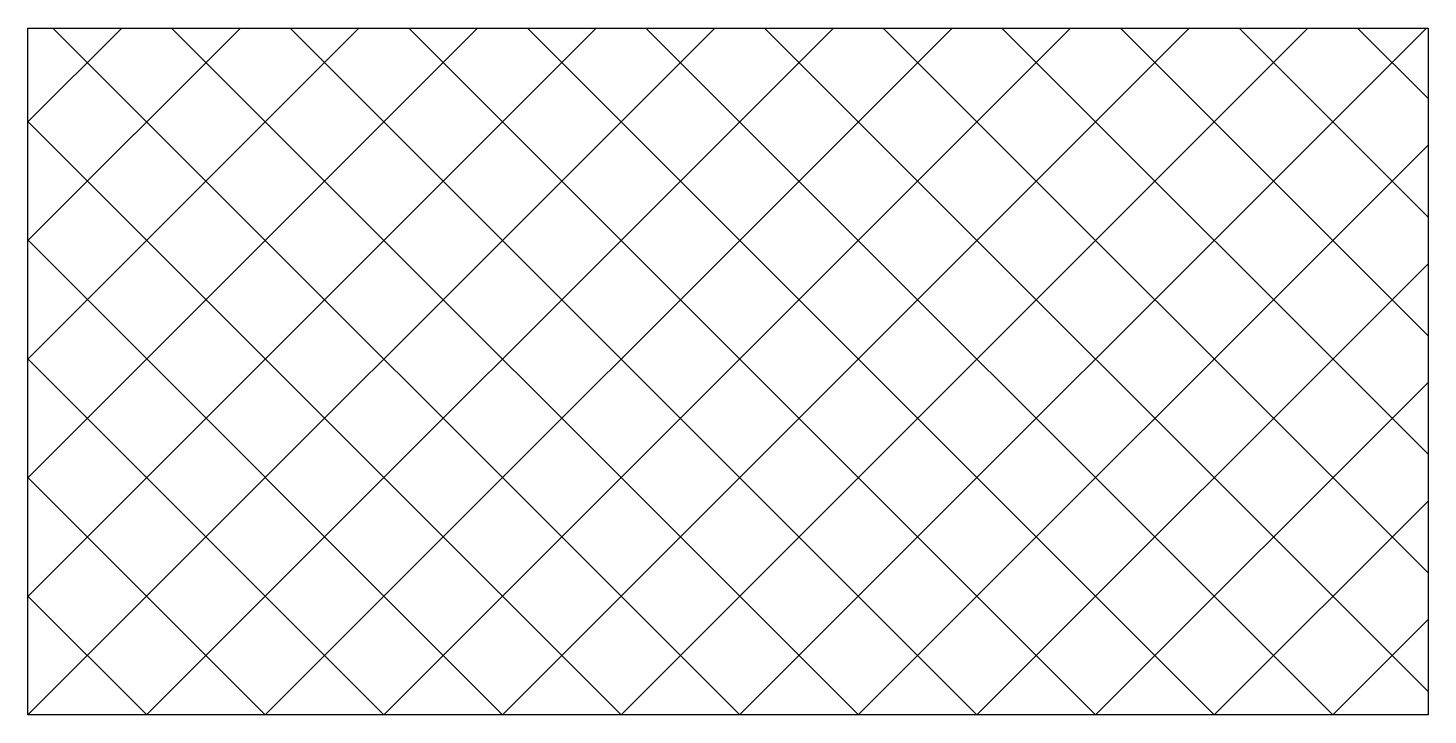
# Model space of a CAD drawing. Header units: millimetres. Extents: x 0 to 26.5, y 0 to 13.
import ezdxf

# ---------------------------------------------------------------- set-up
doc = ezdxf.new("R2010")
doc.units = ezdxf.units.MM

msp = doc.modelspace()

# ---------------------------------------------------------------- hatches: boundary and pattern name
h = msp.add_hatch()
h.set_pattern_fill('ANSI37', color=256, scale=0.5)
h.paths.add_polyline_path([(26.5, 0), (26.5, 13), (0, 13), (0, 0)])
h = msp.add_hatch()
h.set_pattern_fill('ANSI37', color=256, scale=0.5)
h.paths.add_polyline_path([(26.5, 0), (26.5, 13), (0, 13), (0, 0)])

# ---------------------------------------------------------------- linework, layer by layer
msp.add_lwpolyline([(26.5, 13), (26.5, 0), (0, 0), (0, 13), (26.5, 13)], close=True)

doc.saveas('drawing.dxf')
